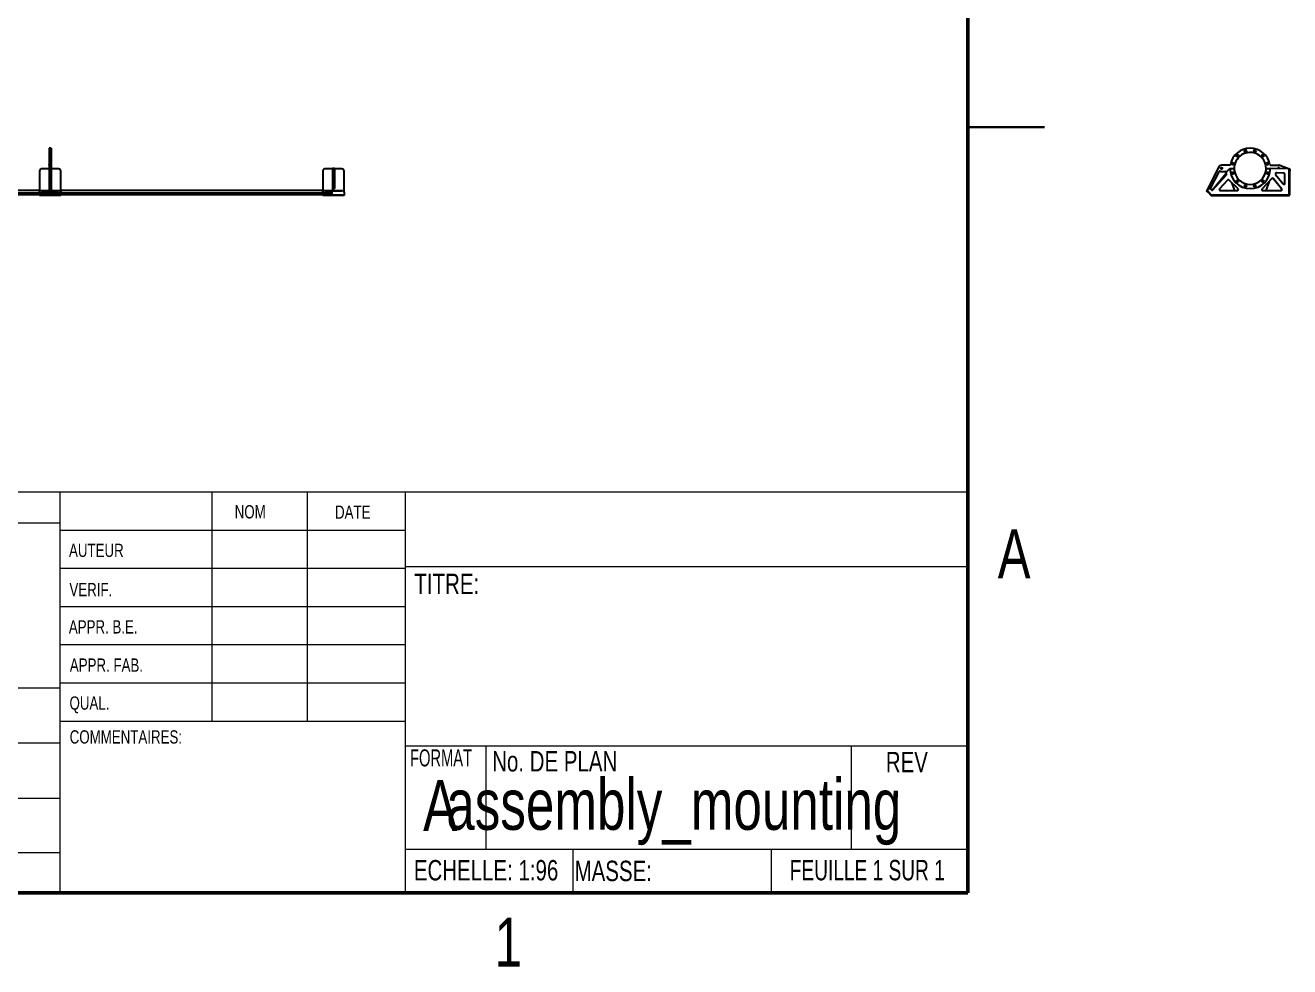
# Model space of a CAD drawing. Header units: inches. Extents: x 0 to 12.1, y 0 to 9.4.
# Drawn here: x 5.88 to 12.08, y 0.14 to 4.75 of the extents above; entities that cross this region are included whole.
import ezdxf

# ---------------------------------------------------------------- set-up
doc = ezdxf.new("R2010")
doc.units = ezdxf.units.IN
doc.header["$MEASUREMENT"] = 0
doc.styles.add('SLDTEXTSTYLE0', font='TXT', dxfattribs={"width": 0.75})
doc.styles.add('SLDTEXTSTYLE1', font='TXT', dxfattribs={"width": 0.64567})
doc.styles.add('SLDTEXTSTYLE2', font='TXT', dxfattribs={"width": 0.7})

msp = doc.modelspace()

# ---------------------------------------------------------------- linework, layer by layer
at = {"color": 7, "linetype": 'Continuous', "lineweight": 50}
for p, q in [((10.5, 8), (10.5, 0.5)), ((10.5, 0.5), (0.5, 0.5))]:
    msp.add_line(p, q, dxfattribs=at)
at = {"color": 7, "linetype": 'Continuous', "lineweight": 25}
for p, q in [((10.875, 4.25), (10.5, 4.25)), ((10.5, 4.25), (10.875, 4.25)), ((6.007, 4.1473), (5.9966, 4.1473)), ((5.9966, 4.1473), (5.9966, 4.0681)), ((6.007, 4.1473), (6.007, 4.0681)), ((5.9497, 4.0352), (5.9497, 3.9395)), ((5.9966, 4.0456), (5.9602, 4.0456)), ((6.007, 4.0681), (5.9966, 4.0681)), ((5.9966, 4.064), (5.9966, 4.0681)), ((6.007, 4.064), (5.9966, 4.064)), ((5.9966, 4.064), (5.9966, 4.0554)), ((6.007, 4.0554), (5.9966, 4.0554)), ((5.9966, 4.0554), (5.9966, 3.9438)), ((6.007, 4.064), (6.007, 4.0681)), ((6.007, 4.064), (6.007, 4.0554)), ((6.007, 4.0554), (6.007, 3.9438)), ((6.0435, 4.0456), (6.007, 4.0456)), ((6.0539, 3.9395), (6.0539, 4.0352)), ((7.3383, 4.0352), (7.3383, 3.9395)), ((7.3852, 4.0456), (7.3487, 4.0456)), ((7.3956, 4.0483), (7.3852, 4.0483)), ((7.3852, 4.0483), (7.3852, 3.9494)), ((7.393, 4.0483), (7.3878, 4.0483)), ((7.3878, 4.0318), (7.3878, 4.0483)), ((7.393, 4.0318), (7.3878, 4.0318)), ((7.3878, 4.027), (7.3878, 4.0318)), ((7.393, 4.0318), (7.393, 4.0483)), ((7.393, 4.027), (7.393, 4.0318)), ((7.3956, 4.0483), (7.3956, 3.9494)), ((7.432, 4.0456), (7.3956, 4.0456)), ((7.4424, 3.9331), (7.4424, 4.0352)), ((11.7295, 4.0554), (11.6732, 3.9438)), ((11.7294, 4.0321), (11.6875, 3.9491)), ((11.7813, 4.064), (11.7434, 4.064)), ((11.7434, 4.0327), (11.7613, 4.0327)), ((11.7672, 4.0318), (11.7844, 4.0483)), ((11.7844, 4.0483), (11.8002, 4.0483)), ((11.9666, 4.0483), (11.9824, 4.0483)), ((12.0748, 4.0456), (11.9824, 4.0483)), ((11.9855, 4.064), (12.0234, 4.064)), ((12.0714, 4.0469), (12.0289, 4.063)), ((12.0748, 4.0456), (12.0774, 4.0456)), ((12.0748, 4.0352), (12.0748, 4.0456)), ((12.0774, 4.0352), (12.0748, 4.0352)), ((12.0748, 3.9208), (12.0748, 4.0352)), ((12.0774, 4.0456), (12.0774, 4.0352)), ((12.0774, 3.9208), (12.0774, 4.0352)), ((7.393, 4.027), (7.3878, 4.027)), ((7.3878, 4.0195), (7.3878, 4.027)), ((7.393, 4.0195), (7.3878, 4.0195)), ((7.3878, 4.0149), (7.3878, 4.0195)), ((7.393, 4.0149), (7.3878, 4.0149)), ((7.3878, 3.9504), (7.3878, 4.0149)), ((7.393, 4.0195), (7.393, 4.027)), ((7.393, 4.0149), (7.393, 4.0195)), ((7.393, 3.9504), (7.393, 4.0149)), ((11.698, 3.9419), (11.7653, 4.0242)), ((11.7008, 3.9435), (11.766, 4.0149)), ((11.7725, 3.9911), (11.7333, 3.9482)), ((11.7673, 4.0195), (11.7657, 4.027)), ((11.8242, 3.9484), (11.78, 3.9913)), ((11.7923, 3.9793), (11.8071, 3.9395)), ((11.99, 3.9982), (11.9418, 3.9483)), ((11.9762, 3.9839), (11.9597, 3.9395)), ((12.0386, 3.9459), (11.9946, 3.9998)), ((12.0376, 3.9479), (11.9978, 3.9979)), ((12.0083, 4.0182), (12.0446, 3.9725)), ((12.0489, 4.0255), (12.0125, 4.0266)), ((12.0539, 3.9758), (12.0539, 4.0203)), ((5.9549, 3.9395), (5.0451, 3.9395)), ((5.9497, 3.9186), (5.0503, 3.9186)), ((5.9497, 3.9312), (5.9497, 3.9331)), ((5.9497, 3.9174), (5.9497, 3.9312)), ((6.0539, 3.9174), (5.9497, 3.9174)), ((5.9497, 3.9174), (5.9497, 3.916)), ((6.0539, 3.916), (5.9497, 3.916)), ((5.9602, 3.9405), (5.9602, 3.9386)), ((5.9602, 3.9405), (6.0435, 3.9405)), ((5.9602, 3.9386), (6.0435, 3.9386)), ((5.9966, 3.9405), (5.9966, 3.9438)), ((6.007, 3.9438), (5.9966, 3.9438)), ((6.007, 3.9405), (6.007, 3.9438)), ((6.0435, 3.9386), (6.0435, 3.9405)), ((7.3435, 3.9395), (6.0487, 3.9395)), ((6.0539, 3.9331), (6.0539, 3.9312)), ((6.0539, 3.9312), (6.0539, 3.9174)), ((7.3383, 3.9186), (6.0539, 3.9186)), ((6.0539, 3.916), (6.0539, 3.9174)), ((7.3383, 3.9312), (7.3383, 3.9331)), ((7.3383, 3.9174), (7.3383, 3.9312)), ((7.4424, 3.9174), (7.3383, 3.9174)), ((7.3383, 3.9174), (7.3383, 3.916)), ((7.4424, 3.916), (7.3383, 3.916)), ((7.3487, 3.9405), (7.3487, 3.9386)), ((7.3487, 3.9405), (7.432, 3.9405)), ((7.3487, 3.9386), (7.432, 3.9386)), ((7.3852, 3.9494), (7.3878, 3.9494)), ((7.393, 3.9504), (7.3878, 3.9504)), ((7.3878, 3.949), (7.3878, 3.9504)), ((7.393, 3.949), (7.3878, 3.949)), ((7.3878, 3.9405), (7.3878, 3.949)), ((7.393, 3.9405), (7.3878, 3.9405)), ((7.393, 3.949), (7.393, 3.9504)), ((7.393, 3.9494), (7.3956, 3.9494)), ((7.393, 3.9405), (7.393, 3.949)), ((7.432, 3.9386), (7.432, 3.9405)), ((7.4424, 3.9331), (7.4424, 3.9312)), ((7.4424, 3.9312), (7.4424, 3.9174)), ((7.4424, 3.916), (7.4424, 3.9174)), ((11.6697, 3.9386), (11.6715, 3.9405)), ((11.677, 3.9312), (11.6697, 3.9386)), ((11.6715, 3.9405), (11.6804, 3.949)), ((11.6715, 3.9405), (11.6789, 3.9331)), ((11.6789, 3.9331), (11.677, 3.9312)), ((11.677, 3.9312), (11.6909, 3.9174)), ((11.6789, 3.9331), (11.6927, 3.9193)), ((11.6877, 3.9489), (11.6933, 3.9433)), ((11.6909, 3.9174), (11.6927, 3.9193)), ((11.6942, 3.916), (11.6942, 3.9186)), ((11.6942, 3.9186), (12.0726, 3.9186)), ((11.6942, 3.916), (12.0726, 3.916)), ((11.7372, 3.9395), (11.8206, 3.9395)), ((11.9456, 3.9395), (12.0336, 3.9395)), ((12.0726, 3.916), (12.0726, 3.9186)), ((12.0774, 3.9208), (12.0748, 3.9208))]:
    msp.add_line(p, q, dxfattribs=at)
at = {"color": 7, "linetype": 'Continuous'}
msp.add_line((3.6122, 3.929), (7.3878, 3.929), dxfattribs=at)
msp.add_line((3.6122, 3.929), (7.3878, 3.929), dxfattribs=at)
at = {"color": 7, "linetype": 'Continuous', "lineweight": 18}
for p, q in [((2.6911, 2.4643), (10.5, 2.4643)), ((6.0497, 2.4643), (6.0497, 0.5)), ((6.7937, 2.4643), (6.7937, 1.3393)), ((7.2622, 2.4643), (7.2622, 1.3393)), ((7.7413, 2.4643), (7.7413, 0.5)), ((6.0497, 2.31), (4.6683, 2.31)), ((6.0497, 2.2768), (7.7413, 2.2768)), ((6.0497, 2.0893), (7.7413, 2.0893)), ((7.7413, 2.0972), (10.5, 2.0972)), ((6.0497, 1.9018), (7.7413, 1.9018)), ((7.7413, 1.7143), (6.0497, 1.7143)), ((4.6683, 1.5037), (6.0497, 1.5037)), ((7.7413, 1.5268), (6.0497, 1.5268)), ((7.7413, 1.3393), (6.0497, 1.3393)), ((4.6683, 1.2337), (6.0497, 1.2337)), ((7.7413, 1.2199), (10.5, 1.2199)), ((8.1368, 1.2199), (8.1368, 0.7129)), ((9.9281, 1.2199), (9.9281, 0.7129)), ((4.6683, 0.9637), (6.0497, 0.9637)), ((2.6911, 0.6963), (6.0497, 0.6963)), ((7.7413, 0.7129), (10.5, 0.7129)), ((8.5644, 0.7129), (8.5644, 0.5)), ((9.5363, 0.7129), (9.5363, 0.5))]:
    msp.add_line(p, q, dxfattribs=at)
at = {"color": 7, "linetype": 'Continuous', "lineweight": 25, "flags": 128}
for points in [[(11.9614, 4.0435), (11.9615, 4.045), (11.9615, 4.0483)], [(12.0195, 4.0472), (12.0195, 4.0476), (12.0194, 4.0483)], [(11.7653, 4.0242), (11.7658, 4.025), (11.766, 4.0254)], [(5.9497, 3.9331), (5.9498, 3.934), (5.95, 3.9349), (5.9504, 3.9357), (5.9509, 3.9365), (5.9516, 3.9373), (5.9524, 3.938), (5.9532, 3.9386), (5.9542, 3.9392), (5.9553, 3.9396), (5.9565, 3.94), (5.9577, 3.9402), (5.9589, 3.9404), (5.9602, 3.9405)], [(5.9602, 3.9386), (5.9589, 3.9386), (5.9577, 3.9384), (5.9565, 3.9381), (5.9553, 3.9378), (5.9542, 3.9373), (5.9532, 3.9368), (5.9524, 3.9361), (5.9516, 3.9354), (5.9509, 3.9347), (5.9504, 3.9339), (5.95, 3.933), (5.9498, 3.9321), (5.9497, 3.9312)], [(6.0435, 3.9405), (6.0447, 3.9404), (6.046, 3.9402), (6.0472, 3.94), (6.0483, 3.9396), (6.0494, 3.9392), (6.0504, 3.9386), (6.0513, 3.938), (6.0521, 3.9373), (6.0527, 3.9365), (6.0532, 3.9357), (6.0536, 3.9349), (6.0538, 3.934), (6.0539, 3.9331)], [(6.0539, 3.9312), (6.0538, 3.9321), (6.0536, 3.933), (6.0532, 3.9339), (6.0527, 3.9347), (6.0521, 3.9354), (6.0513, 3.9361), (6.0504, 3.9368), (6.0494, 3.9373), (6.0483, 3.9378), (6.0472, 3.9381), (6.046, 3.9384), (6.0447, 3.9386), (6.0435, 3.9386)], [(7.3383, 3.9331), (7.3384, 3.934), (7.3386, 3.9349), (7.339, 3.9357), (7.3395, 3.9365), (7.3401, 3.9373), (7.3409, 3.938), (7.3418, 3.9386), (7.3428, 3.9392), (7.3439, 3.9396), (7.345, 3.94), (7.3462, 3.9402), (7.3474, 3.9404), (7.3487, 3.9405)], [(7.3487, 3.9386), (7.3474, 3.9386), (7.3462, 3.9384), (7.345, 3.9381), (7.3439, 3.9378), (7.3428, 3.9373), (7.3418, 3.9368), (7.3409, 3.9361), (7.3401, 3.9354), (7.3395, 3.9347), (7.339, 3.9339), (7.3386, 3.933), (7.3384, 3.9321), (7.3383, 3.9312)], [(7.432, 3.9405), (7.4333, 3.9404), (7.4345, 3.9402), (7.4357, 3.94), (7.4369, 3.9396), (7.4379, 3.9392), (7.4389, 3.9386), (7.4398, 3.938), (7.4406, 3.9373), (7.4413, 3.9365), (7.4418, 3.9357), (7.4421, 3.9349), (7.4424, 3.934), (7.4424, 3.9331)], [(7.4424, 3.9312), (7.4424, 3.9321), (7.4421, 3.933), (7.4418, 3.9339), (7.4413, 3.9347), (7.4406, 3.9354), (7.4398, 3.9361), (7.4389, 3.9368), (7.4379, 3.9373), (7.4369, 3.9378), (7.4357, 3.9381), (7.4345, 3.9384), (7.4333, 3.9386), (7.432, 3.9386)]]:
    msp.add_lwpolyline(points, dxfattribs=at)
at = {"color": 7, "linetype": 'Continuous', "lineweight": 25}
for centre, radius in [((11.8208, 4.1109), 0.00521), ((11.8605, 4.1339), 0.00521), ((11.9063, 4.1339), 0.00521), ((11.946, 4.1109), 0.00521), ((11.7434, 4.0483), 0.00399), ((11.7979, 4.0713), 0.00521), ((11.7979, 4.0254), 0.00521), ((11.9689, 4.0713), 0.00521), ((11.9689, 4.0254), 0.00521), ((11.8208, 3.9857), 0.00521), ((11.8605, 3.9628), 0.00521), ((11.9063, 3.9628), 0.00521), ((11.946, 3.9857), 0.00521)]:
    msp.add_circle(centre, radius, dxfattribs=at)
for centre, radius, start, end in [((11.8834, 4.0483), 0.099, 11.53696, 168.46304), ((11.8834, 4.0483), 0.0781, 0, 183.58332), ((5.9602, 4.0352), 0.0104, 90, 180), ((6.0435, 4.0352), 0.0104, 0, 90), ((7.3487, 4.0352), 0.0104, 90, 180), ((7.432, 4.0352), 0.0104, 0, 90), ((11.7341, 4.0297), 0.00521, 63.22675, 153.22675), ((11.7434, 4.0483), 0.0156, 90, 153.22675), ((11.7434, 4.0483), 0.0156, 243.22675, 270), ((11.7613, 4.0275), 0.00521, 27.30186, 90), ((11.7708, 4.0281), 0.00521, 133.68669, 192.06304), ((11.7813, 4.0692), 0.00521, 270, 348.46304), ((11.8834, 4.0483), 0.099, 180, 0), ((11.8002, 4.0431), 0.00521, 3.58332, 90), ((11.8834, 4.0483), 0.0781, 183.58332, 356.41668), ((11.9666, 4.0431), 0.00521, 90, 176.41668), ((11.9855, 4.0692), 0.00521, 191.53696, 270), ((12.0234, 4.0483), 0.00399, 340.68699, 180), ((12.0234, 4.0483), 0.0156, 69.28845, 90), ((12.0695, 4.042), 0.00521, 44.37856, 69.28845), ((11.7622, 4.0184), 0.00521, 317.61144, 12.06304), ((11.7763, 3.9876), 0.00521, 45.88491, 137.61144), ((11.9937, 3.9946), 0.00521, 38.56514, 136.07828), ((12.0123, 4.0214), 0.00521, 88.31287, 218.56514), ((12.0487, 3.9758), 0.00521, 218.56514, 0), ((12.0487, 4.0203), 0.00521, 0, 88.31287), ((11.6779, 3.9415), 0.00521, 153.22675, 179.22647), ((11.684, 3.9452), 0.00521, 45, 133.68669), ((11.6942, 3.9208), 0.00479, 225, 270), ((11.6942, 3.9208), 0.00219, 225, 270), ((11.697, 3.947), 0.00521, 225, 317.61144), ((11.7372, 3.9447), 0.00521, 137.61144, 270), ((11.8206, 3.9447), 0.00521, 270, 45.88491), ((11.9456, 3.9447), 0.00521, 136.07828, 270), ((12.0336, 3.9447), 0.00521, 270, 38.56514), ((12.0726, 3.9208), 0.00219, 270, 0), ((12.0726, 3.9208), 0.00479, 270, 0)]:
    msp.add_arc(centre, radius, start, end, dxfattribs=at)

# ---------------------------------------------------------------- texts
at = {"color": 7, "linetype": 'Continuous', "lineweight": 0}
for s, insert, char_height, attachment_point, style in [('NOM', (6.9065, 2.3985), 0.065, 1, 'SLDTEXTSTYLE0'), ('DATE', (7.3982, 2.3968), 0.065, 1, 'SLDTEXTSTYLE0'), ('A', (10.7266, 2.2802), 0.24, 2, 'SLDTEXTSTYLE0'), ('AUTEUR', (6.0944, 2.2096), 0.065, 1, 'SLDTEXTSTYLE0'), ('TITRE:', (7.7871, 2.0627), 0.1, 1, 'SLDTEXTSTYLE0'), ('VERIF.', (6.0965, 2.0172), 0.065, 1, 'SLDTEXTSTYLE0'), ('APPR. B.E.', (6.0936, 1.8347), 0.065, 1, 'SLDTEXTSTYLE0'), ('APPR. FAB.', (6.0985, 1.6475), 0.065, 1, 'SLDTEXTSTYLE0'), ('QUAL.', (6.0969, 1.4615), 0.065, 1, 'SLDTEXTSTYLE0'), ('COMMENTAIRES:', (6.0978, 1.2956), 0.065, 1, 'SLDTEXTSTYLE0'), ('FORMAT', (7.766, 1.202), 0.08333, 1, 'SLDTEXTSTYLE1'), ('No. DE PLAN', (8.1685, 1.1938), 0.1, 1, 'SLDTEXTSTYLE0'), ('REV', (10.0978, 1.1899), 0.1, 1, 'SLDTEXTSTYLE0'), ('assembly_mounting', (9.0586, 1.058), 0.25, 2, 'SLDTEXTSTYLE0'), ('A', (7.8299, 1.0521), 0.25, 1, 'SLDTEXTSTYLE0'), ('ECHELLE: 1:96', (7.7845, 0.66), 0.1, 1, 'SLDTEXTSTYLE0'), ('MASSE:', (8.5724, 0.6566), 0.1, 1, 'SLDTEXTSTYLE0'), ('FEUILLE 1 SUR 1', (9.6272, 0.6604), 0.1, 1, 'SLDTEXTSTYLE2'), ('1', (8.2476, 0.3773), 0.24, 2, 'SLDTEXTSTYLE0')]:
    msp.add_mtext(s, dxfattribs=dict(at, insert=insert, char_height=char_height, attachment_point=attachment_point, style=style))

doc.saveas('drawing.dxf')
